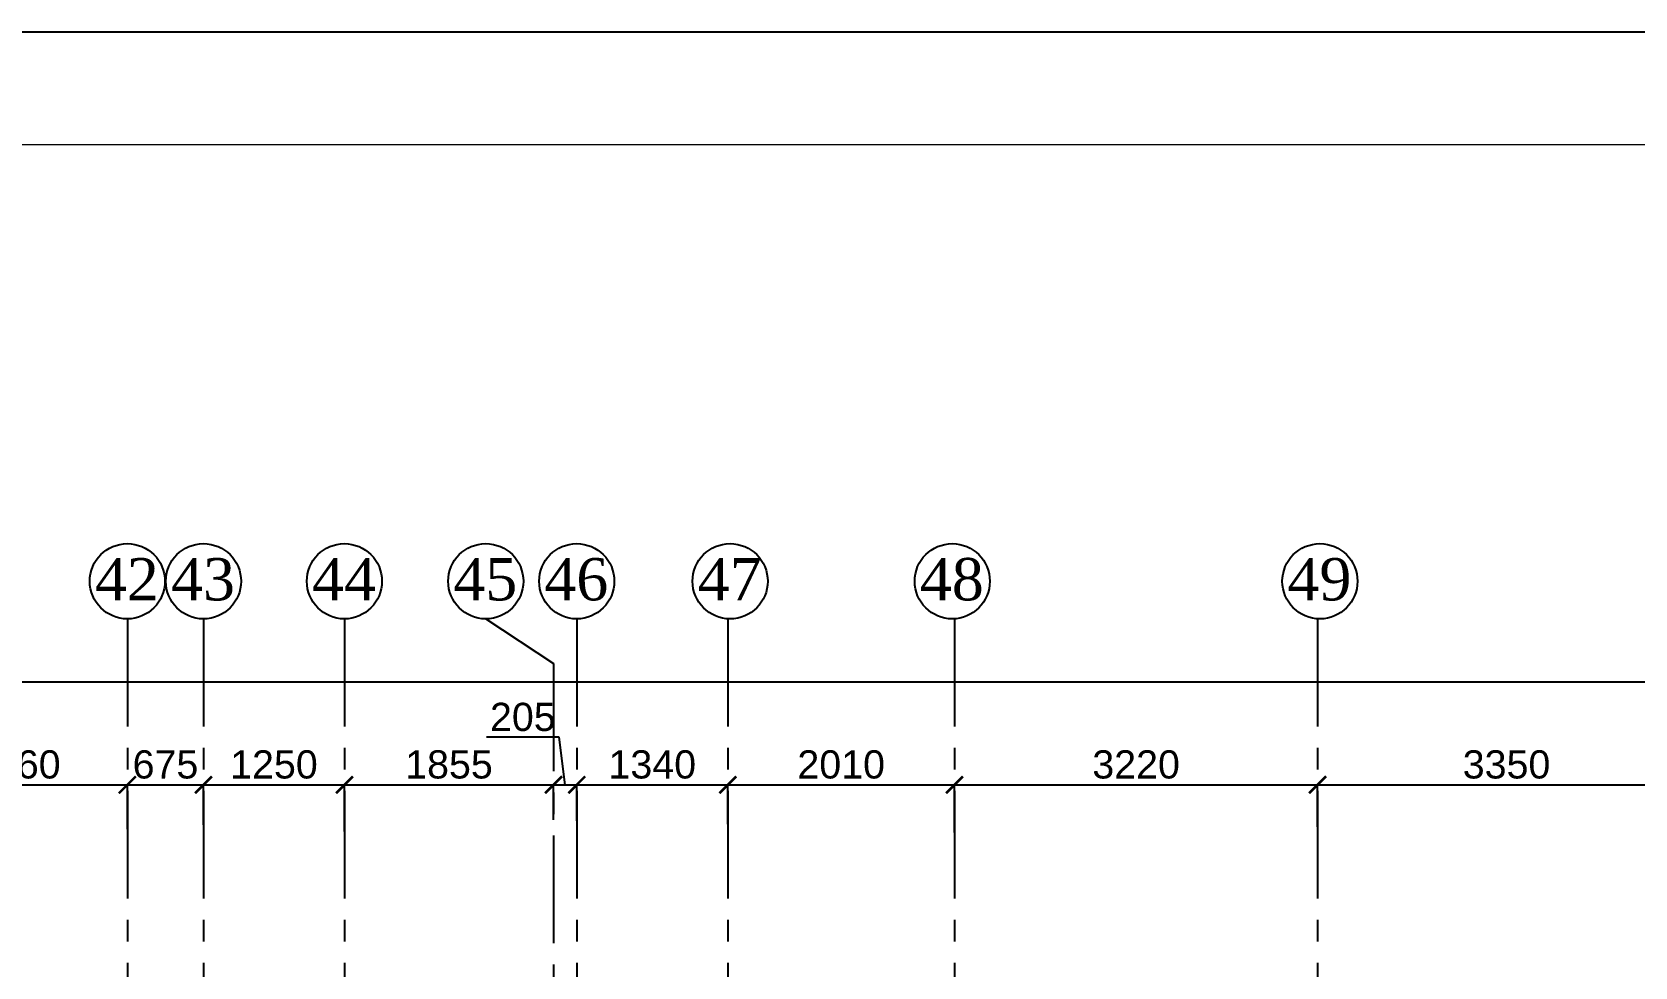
# Model space of a CAD drawing. Header units: inches. Extents: x 207135 to 337634, y -175669 to -89669.
# Drawn here: x 269851 to 284065, y -97953 to -89669 of the extents above; entities that cross this region are included whole.
import ezdxf

# ---------------------------------------------------------------- set-up
doc = ezdxf.new("R2010")
doc.units = ezdxf.units.IN
doc.header["$MEASUREMENT"] = 0
doc.linetypes.add('CENTER', pattern=[50.8, 31.75, -6.35, 6.35, -6.35])
for name, color, linetype in [('GIRD CIR', 1, 'Continuous'), ('GIRD TEXT', 4, 'Continuous'), ('GRID', 8, 'CENTER'), ('GRID DIM', 4, 'Continuous')]:
    doc.layers.add(name, color=color, linetype=linetype)
doc.layers.add('JKEC COLHAT', color=2, linetype='Continuous', lineweight=20)
doc.styles.add('T200', font='sanss___.ttf', dxfattribs={"height": 250})
doc.styles.add('T400', font='romantic.ttf')
doc.dimstyles.new('T 300', dxfattribs={"dimtxt": 250, "dimasz": 150, "dimexe": 1, "dimexo": 0, "dimgap": 50, "dimtad": 1, "dimdec": 0, "dimrnd": 5, "dimdsep": 46, "dimtxsty": 'T200', "dimblk": 'ARCHTICK', "dimcen": 2.5, "dimdle": 1, "dimclrd": 5, "dimclre": 253, "dimclrt": 4, "dimadec": 0, "dimazin": 0, "dimtfac": 1, "dimtdec": 0, "dimtmove": 2, "dimatfit": 3, "dimfxl": 0, "dimarcsym": 0})

# ---------------------------------------------------------------- blocks, each defined once
blk = doc.blocks.new('_ARCHTICK')
at = {"color": 0, "linetype": 'ByBlock', "const_width": 0.15}
blk.add_lwpolyline([(-0.5, -0.5), (0.5, 0.5)], dxfattribs=at)
blk = doc.blocks.new('*D50')
at = {"layer": 'Defpoints', "color": 0}
for p in [(300026, -95426), (216957, -95914, 15), (300026, -95914, 15)]:
    blk.add_point(p, dxfattribs=at)
at = {"layer": 'GRID DIM', "color": 5, "lineweight": -2}
blk.add_line((216956, -95426), (300027, -95426), dxfattribs=at)
at = {"layer": 'GRID DIM', "color": 253, "lineweight": -2}
for p, q in [((216957, -95914), (216957, -95425)), ((300026, -95914), (300026, -95425))]:
    blk.add_line(p, q, dxfattribs=at)
at = {"layer": 'GRID DIM', "color": 5, "lineweight": -2, "xscale": 150, "yscale": 150, "zscale": 150, "rotation": 180}
blk.add_blockref('_ARCHTICK', (216957, -95426), dxfattribs=at)
at = {"layer": 'GRID DIM', "color": 5, "lineweight": -2, "xscale": 150, "yscale": 150, "zscale": 150}
blk.add_blockref('_ARCHTICK', (300026, -95426), dxfattribs=at)
at = {"layer": 'GRID DIM', "color": 4, "insert": (258492, -95247), "char_height": 250, "attachment_point": 5, "style": 'T200'}
blk.add_mtext('83070', dxfattribs=at)
blk = doc.blocks.new('*D89')
at = {"layer": 'Defpoints', "color": 0}
for p in [(270696, -96339), (268736, -96627, 15), (270696, -96732, 15)]:
    blk.add_point(p, dxfattribs=at)
at = {"layer": 'GRID DIM', "color": 5, "lineweight": -2}
blk.add_line((268735, -96339), (270697, -96339), dxfattribs=at)
at = {"layer": 'GRID DIM', "color": 253, "lineweight": -2}
for p, q in [((268736, -96627), (268736, -96338)), ((270696, -96732), (270696, -96338))]:
    blk.add_line(p, q, dxfattribs=at)
at = {"layer": 'GRID DIM', "color": 5, "lineweight": -2, "xscale": 150, "yscale": 150, "zscale": 150, "rotation": 180}
blk.add_blockref('_ARCHTICK', (268736, -96339), dxfattribs=at)
at = {"layer": 'GRID DIM', "color": 5, "lineweight": -2, "xscale": 150, "yscale": 150, "zscale": 150}
blk.add_blockref('_ARCHTICK', (270696, -96339), dxfattribs=at)
at = {"layer": 'GRID DIM', "color": 4, "insert": (269716, -96160), "char_height": 250, "attachment_point": 5, "style": 'T200'}
blk.add_mtext('1960', dxfattribs=at)
blk = doc.blocks.new('*D90')
at = {"layer": 'Defpoints', "color": 0}
for p in [(271371, -96339), (270696, -96732, 15), (271371, -96694, 15)]:
    blk.add_point(p, dxfattribs=at)
at = {"layer": 'GRID DIM', "color": 5, "lineweight": -2}
blk.add_line((270695, -96339), (271372, -96339), dxfattribs=at)
at = {"layer": 'GRID DIM', "color": 253, "lineweight": -2}
for p, q in [((270696, -96732), (270696, -96338)), ((271371, -96694), (271371, -96338))]:
    blk.add_line(p, q, dxfattribs=at)
at = {"layer": 'GRID DIM', "color": 5, "lineweight": -2, "xscale": 150, "yscale": 150, "zscale": 150, "rotation": 180}
blk.add_blockref('_ARCHTICK', (270696, -96339), dxfattribs=at)
at = {"layer": 'GRID DIM', "color": 5, "lineweight": -2, "xscale": 150, "yscale": 150, "zscale": 150}
blk.add_blockref('_ARCHTICK', (271371, -96339), dxfattribs=at)
at = {"layer": 'GRID DIM', "color": 4, "insert": (271034, -96160), "char_height": 250, "attachment_point": 5, "style": 'T200'}
blk.add_mtext('675', dxfattribs=at)
blk = doc.blocks.new('*D91')
at = {"layer": 'Defpoints', "color": 0}
for p in [(272621, -96339), (271371, -96694, 29), (272621, -96754, 15)]:
    blk.add_point(p, dxfattribs=at)
at = {"layer": 'GRID DIM', "color": 5, "lineweight": -2}
blk.add_line((271370, -96339), (272622, -96339), dxfattribs=at)
at = {"layer": 'GRID DIM', "color": 253, "lineweight": -2}
for p, q in [((271371, -96694), (271371, -96338)), ((272621, -96754), (272621, -96338))]:
    blk.add_line(p, q, dxfattribs=at)
at = {"layer": 'GRID DIM', "color": 5, "lineweight": -2, "xscale": 150, "yscale": 150, "zscale": 150, "rotation": 180}
blk.add_blockref('_ARCHTICK', (271371, -96339), dxfattribs=at)
at = {"layer": 'GRID DIM', "color": 5, "lineweight": -2, "xscale": 150, "yscale": 150, "zscale": 150}
blk.add_blockref('_ARCHTICK', (272621, -96339), dxfattribs=at)
at = {"layer": 'GRID DIM', "color": 4, "insert": (271996, -96160), "char_height": 250, "attachment_point": 5, "style": 'T200'}
blk.add_mtext('1250', dxfattribs=at)
blk = doc.blocks.new('*D92')
at = {"layer": 'Defpoints', "color": 0}
for p in [(274476, -96339), (274476, -96649, 15), (272621, -96754, 15)]:
    blk.add_point(p, dxfattribs=at)
at = {"layer": 'GRID DIM', "color": 5, "lineweight": -2}
blk.add_line((272620, -96339), (274477, -96339), dxfattribs=at)
at = {"layer": 'GRID DIM', "color": 253, "lineweight": -2}
for p, q in [((272621, -96754), (272621, -96338)), ((274476, -96649), (274476, -96338))]:
    blk.add_line(p, q, dxfattribs=at)
at = {"layer": 'GRID DIM', "color": 5, "lineweight": -2, "xscale": 150, "yscale": 150, "zscale": 150, "rotation": 180}
blk.add_blockref('_ARCHTICK', (272621, -96339), dxfattribs=at)
at = {"layer": 'GRID DIM', "color": 5, "lineweight": -2, "xscale": 150, "yscale": 150, "zscale": 150}
blk.add_blockref('_ARCHTICK', (274476, -96339), dxfattribs=at)
at = {"layer": 'GRID DIM', "color": 4, "insert": (273548, -96160), "char_height": 250, "attachment_point": 5, "style": 'T200'}
blk.add_mtext('1855', dxfattribs=at)
blk = doc.blocks.new('*D93')
at = {"layer": 'Defpoints', "color": 0}
for p in [(274681, -96339), (274476, -96649, 15), (274681, -96657, 15)]:
    blk.add_point(p, dxfattribs=at)
at = {"layer": 'GRID DIM', "color": 5, "lineweight": -2}
for p, q in [((274526, -95918), (273880, -95918)), ((274579, -96339), (274526, -95918)), ((274475, -96339), (274682, -96339))]:
    blk.add_line(p, q, dxfattribs=at)
at = {"layer": 'GRID DIM', "color": 253, "lineweight": -2}
for p, q in [((274476, -96649), (274476, -96338)), ((274681, -96657), (274681, -96338))]:
    blk.add_line(p, q, dxfattribs=at)
at = {"layer": 'GRID DIM', "color": 5, "lineweight": -2, "xscale": 150, "yscale": 150, "zscale": 150, "rotation": 180}
blk.add_blockref('_ARCHTICK', (274476, -96339), dxfattribs=at)
at = {"layer": 'GRID DIM', "color": 5, "lineweight": -2, "xscale": 150, "yscale": 150, "zscale": 150}
blk.add_blockref('_ARCHTICK', (274681, -96339), dxfattribs=at)
at = {"layer": 'GRID DIM', "color": 4, "insert": (274203, -95739), "char_height": 250, "attachment_point": 5, "style": 'T200'}
blk.add_mtext('205', dxfattribs=at)
blk = doc.blocks.new('*D94')
at = {"layer": 'Defpoints', "color": 0}
for p in [(276021, -96339), (274681, -96657, 15), (276021, -96687, 15)]:
    blk.add_point(p, dxfattribs=at)
at = {"layer": 'GRID DIM', "color": 5, "lineweight": -2}
blk.add_line((274680, -96339), (276022, -96339), dxfattribs=at)
at = {"layer": 'GRID DIM', "color": 253, "lineweight": -2}
for p, q in [((274681, -96657), (274681, -96338)), ((276021, -96687), (276021, -96338))]:
    blk.add_line(p, q, dxfattribs=at)
at = {"layer": 'GRID DIM', "color": 5, "lineweight": -2, "xscale": 150, "yscale": 150, "zscale": 150, "rotation": 180}
blk.add_blockref('_ARCHTICK', (274681, -96339), dxfattribs=at)
at = {"layer": 'GRID DIM', "color": 5, "lineweight": -2, "xscale": 150, "yscale": 150, "zscale": 150}
blk.add_blockref('_ARCHTICK', (276021, -96339), dxfattribs=at)
at = {"layer": 'GRID DIM', "color": 4, "insert": (275351, -96160), "char_height": 250, "attachment_point": 5, "style": 'T200'}
blk.add_mtext('1340', dxfattribs=at)
blk = doc.blocks.new('*D95')
at = {"layer": 'Defpoints', "color": 0}
for p in [(278031, -96339), (276021, -96687, 15), (278031, -96762, 15)]:
    blk.add_point(p, dxfattribs=at)
at = {"layer": 'GRID DIM', "color": 5, "lineweight": -2}
blk.add_line((276020, -96339), (278032, -96339), dxfattribs=at)
at = {"layer": 'GRID DIM', "color": 253, "lineweight": -2}
for p, q in [((276021, -96687), (276021, -96338)), ((278031, -96762), (278031, -96338))]:
    blk.add_line(p, q, dxfattribs=at)
at = {"layer": 'GRID DIM', "color": 5, "lineweight": -2, "xscale": 150, "yscale": 150, "zscale": 150, "rotation": 180}
blk.add_blockref('_ARCHTICK', (276021, -96339), dxfattribs=at)
at = {"layer": 'GRID DIM', "color": 5, "lineweight": -2, "xscale": 150, "yscale": 150, "zscale": 150}
blk.add_blockref('_ARCHTICK', (278031, -96339), dxfattribs=at)
at = {"layer": 'GRID DIM', "color": 4, "insert": (277026, -96160), "char_height": 250, "attachment_point": 5, "style": 'T200'}
blk.add_mtext('2010', dxfattribs=at)
blk = doc.blocks.new('*D96')
at = {"layer": 'Defpoints', "color": 0}
for p in [(281251, -96339), (278031, -96762, 15), (281251, -96711, 15)]:
    blk.add_point(p, dxfattribs=at)
at = {"layer": 'GRID DIM', "color": 5, "lineweight": -2}
blk.add_line((278030, -96339), (281252, -96339), dxfattribs=at)
at = {"layer": 'GRID DIM', "color": 253, "lineweight": -2}
for p, q in [((278031, -96762), (278031, -96338)), ((281251, -96711), (281251, -96338))]:
    blk.add_line(p, q, dxfattribs=at)
at = {"layer": 'GRID DIM', "color": 5, "lineweight": -2, "xscale": 150, "yscale": 150, "zscale": 150, "rotation": 180}
blk.add_blockref('_ARCHTICK', (278031, -96339), dxfattribs=at)
at = {"layer": 'GRID DIM', "color": 5, "lineweight": -2, "xscale": 150, "yscale": 150, "zscale": 150}
blk.add_blockref('_ARCHTICK', (281251, -96339), dxfattribs=at)
at = {"layer": 'GRID DIM', "color": 4, "insert": (279641, -96160), "char_height": 250, "attachment_point": 5, "style": 'T200'}
blk.add_mtext('3220', dxfattribs=at)
blk = doc.blocks.new('*D97')
at = {"layer": 'Defpoints', "color": 0}
for p in [(284601, -96339), (284601, -96614, 15), (281251, -96711, 15)]:
    blk.add_point(p, dxfattribs=at)
at = {"layer": 'GRID DIM', "color": 5, "lineweight": -2}
blk.add_line((281250, -96339), (284602, -96339), dxfattribs=at)
at = {"layer": 'GRID DIM', "color": 253, "lineweight": -2}
for p, q in [((281251, -96711), (281251, -96338)), ((284601, -96614), (284601, -96338))]:
    blk.add_line(p, q, dxfattribs=at)
at = {"layer": 'GRID DIM', "color": 5, "lineweight": -2, "xscale": 150, "yscale": 150, "zscale": 150, "rotation": 180}
blk.add_blockref('_ARCHTICK', (281251, -96339), dxfattribs=at)
at = {"layer": 'GRID DIM', "color": 5, "lineweight": -2, "xscale": 150, "yscale": 150, "zscale": 150}
blk.add_blockref('_ARCHTICK', (284601, -96339), dxfattribs=at)
at = {"layer": 'GRID DIM', "color": 4, "insert": (282926, -96160), "char_height": 250, "attachment_point": 5, "style": 'T200'}
blk.add_mtext('3350', dxfattribs=at)

msp = doc.modelspace()

# ---------------------------------------------------------------- linework, layer by layer
at = {"layer": 'Defpoints', "ltscale": 0.2}
msp.add_lwpolyline([(207134.8, -175669), (329134.8, -175669), (329134.8, -89669), (207134.8, -89669)], close=True, dxfattribs=at)
msp.add_lwpolyline([(207134.8, -175669), (329134.8, -175669), (329134.8, -89669), (207134.8, -89669)], close=True, dxfattribs=at)
at = {"layer": 'GIRD CIR'}
for centre in [(270696, -94535.4, 14.7), (271371, -94535.4, 14.7), (272620.8, -94535.4, 14.7), (273874.3, -94535.4, 14.7), (274681, -94535.4, 14.7), (276041, -94535.4, 14.7), (278011, -94535.4, 14.7), (281271, -94535.4, 14.7)]:
    msp.add_circle(centre, 333.3, dxfattribs=at)
at = {"layer": 'GRID', "ltscale": 30}
for p, q in [((270696, -94868.8, 14.7), (270696, -126522.9, 14.7)), ((271371, -94868.8, 14.7), (271371, -126522.9, 14.7)), ((272620.8, -94868.8, 14.7), (272620.8, -126522.9, 14.7)), ((273874.3, -94868.8, 14.7), (274476, -95265, 14.7)), ((274681, -94868.8, 14.7), (274681, -126522.9, 14.7)), ((276021, -94868.8, 14.7), (276021, -126522.9, 14.7)), ((278031, -94868.8, 14.7), (278031, -126522.9, 14.7)), ((281251, -94868.8, 14.7), (281251, -126522.9, 14.7)), ((274476, -95265, 14.7), (274476, -126522.9, 14.7))]:
    msp.add_line(p, q, dxfattribs=at)
at = {"layer": 'JKEC COLHAT', "ltscale": 0.2}
msp.add_lwpolyline([(208134.8, -174669), (328134.8, -174669), (328134.8, -90669), (208134.8, -90669)], close=True, dxfattribs=at)
msp.add_lwpolyline([(208134.8, -174669), (328134.8, -174669), (328134.8, -90669), (208134.8, -90669)], close=True, dxfattribs=at)

# ---------------------------------------------------------------- texts
at = {"layer": 'GIRD TEXT', "ltscale": 7, "style": 'T400'}
for s, p in [('42', (270409, -94704.8)), ('43', (271084, -94704.8)), ('44', (272333.8, -94704.8)), ('45', (273587.3, -94704.8)), ('46', (274394, -94704.8)), ('47', (275754, -94704.8)), ('48', (277724, -94704.8)), ('49', (280984, -94704.8))]:
    msp.add_text(s, height=375, dxfattribs=at).set_placement(p)

# ---------------------------------------------------------------- dimensions: what is measured, and where the dimension line sits
at = {"layer": 'GRID DIM'}
for base, p1, p2, picture, middle in [((300026, -95426.3), (216957.4, -95914.3, 14.7), (300026, -95914.3, 14.7), '*D50', (258491.7, -95247.4)), ((270696, -96339.1, 14.7), (268736, -96626.9, 29.5), (270696, -96731.6, 29.5), '*D89', (269716, -96160.2, 14.7)), ((271371, -96339.1, 14.7), (270696, -96731.6, 29.5), (271371, -96694.1, 29.5), '*D90', (271033.5, -96160.2, 14.7)), ((272620.8, -96339.1), (271371, -96694.1, 29.5), (272620.8, -96753.9, 14.7), '*D91', (271995.9, -96160.3)), ((274476, -96339.1), (272620.8, -96753.9, 14.7), (274476, -96649, 14.7), '*D92', (273548.4, -96160.3)), ((276021, -96339.1), (274681, -96656.5, 14.7), (276021, -96687.3, 14.7), '*D94', (275351, -96160.2)), ((278031, -96339.1), (276021, -96687.3, 14.7), (278031, -96762, 14.7), '*D95', (277026, -96160.3)), ((281251, -96339.1), (278031, -96762, 14.7), (281251, -96710.9, 14.7), '*D96', (279641, -96160.2)), ((284601, -96339.1), (281251, -96710.9, 14.7), (284601, -96614.5, 14.7), '*D97', (282926, -96160.2))]:
    dim = msp.add_linear_dim(base=base, p1=p1, p2=p2, dimstyle='T 300', dxfattribs=at)
    dim.commit()
    dim.dimension.update_dxf_attribs({"geometry": picture, "text_midpoint": middle})
dim = msp.add_linear_dim(base=(274681, -96339.1), p1=(274476, -96649, 14.7), p2=(274681, -96656.5, 14.7), dimstyle='T 300', override={"dimtmove": 1}, dxfattribs=at)
dim.commit()
dim.dimension.update_dxf_attribs({"geometry": '*D93', "text_midpoint": (274476, -95917.8), "dimtype": 160})

doc.saveas('drawing.dxf')
